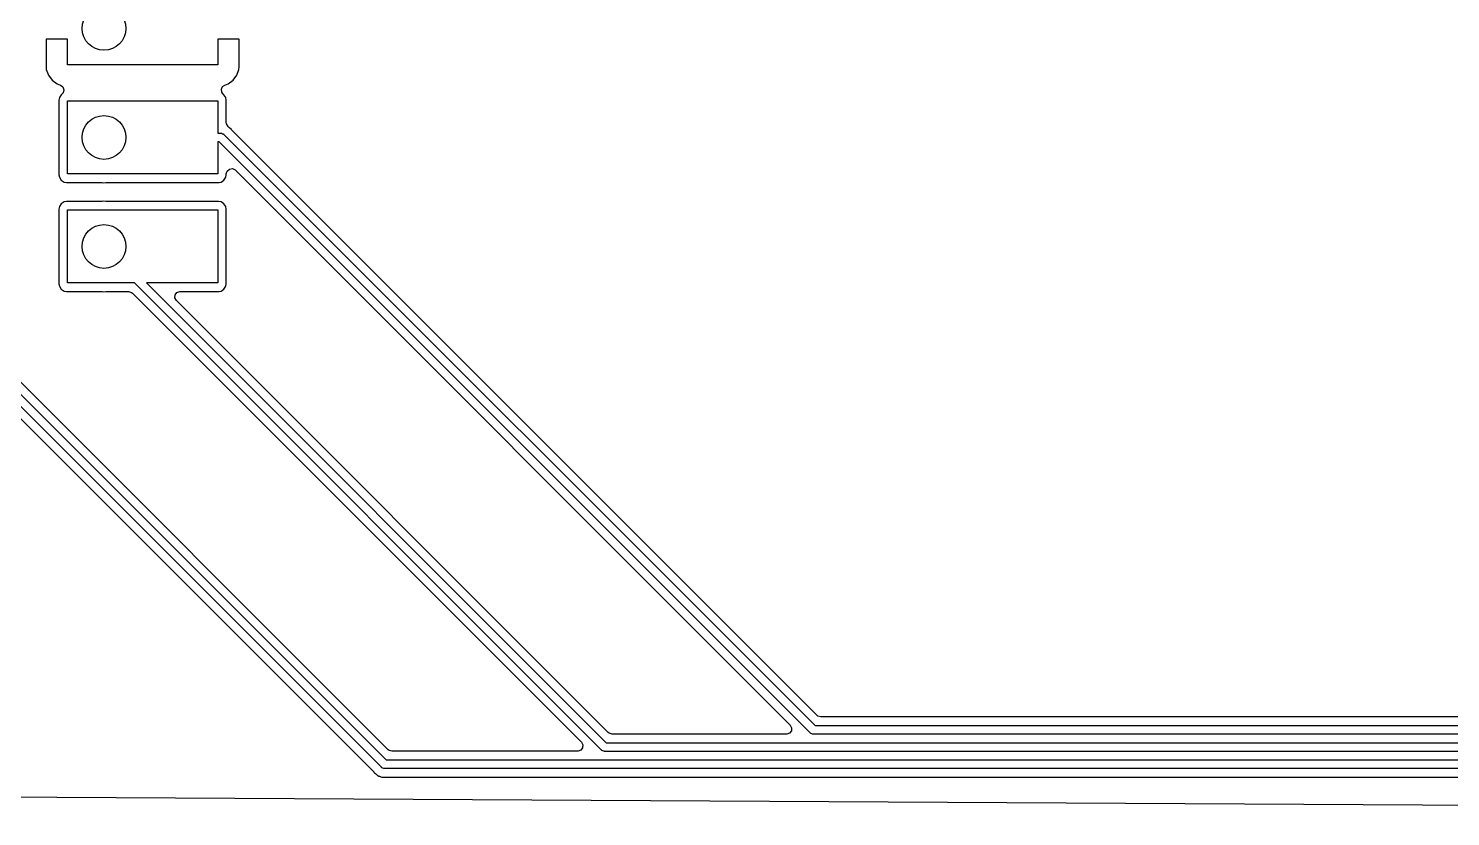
# Model space of a CAD drawing. Extents: x 148 to 304, y -194 to -124.
# Drawn here: x 171.08 to 204.22, y -193.93 to -175.56 of the extents above; entities that cross this region are included whole.
import ezdxf

# ---------------------------------------------------------------- set-up
doc = ezdxf.new("R2010")
doc.units = 0
doc.layers.add('BLACK', color=7, linetype='CONTINUOUS')

msp = doc.modelspace()

# ---------------------------------------------------------------- linework, layer by layer
at = {"layer": 'BLACK', "linetype": 'CONTINUOUS'}
for p, q in [((171.99, -175.815), (171.49, -175.815)), ((171.49, -175.815), (171.49, -176.462844)), ((171.99, -176.415), (171.99, -175.815)), ((175.99, -175.815), (175.49, -175.815)), ((175.49, -175.815), (175.49, -176.415)), ((175.99, -176.462827), (175.99, -175.815)), ((179.304289, -192.780711), (162.794289, -176.270711)), ((162.965, -176.158578), (179.416422, -192.61)), ((179.463152, -192.373181), (163.201819, -176.111848)), ((162.67335, -176.433321), (179.115039, -192.87501)), ((171.49, -176.462844), (171.496401, -176.522372)), ((171.496401, -176.522372), (171.496403, -176.522379)), ((171.496403, -176.522379), (171.546645, -176.657086)), ((173.69, -176.415), (171.99, -176.415)), ((175.49, -176.415), (173.69, -176.415)), ((175.933354, -176.657086), (175.983596, -176.522379)), ((175.983596, -176.522379), (175.983598, -176.522372)), ((175.983598, -176.522372), (175.989999, -176.462844)), ((175.989999, -176.462844), (175.99, -176.462827)), ((171.546645, -176.657086), (171.546649, -176.657093)), ((171.546649, -176.657093), (171.632809, -176.772187)), ((171.632809, -176.772187), (171.632812, -176.77219)), ((171.632812, -176.77219), (171.747906, -176.85835)), ((171.747906, -176.85835), (171.747913, -176.858354)), ((171.747913, -176.858354), (171.825617, -176.887336)), ((171.825617, -176.887336), (171.881551, -176.929207)), ((171.881551, -176.929207), (171.905968, -176.994672)), ((175.575312, -176.983681), (175.605468, -176.920654)), ((175.584018, -177.053006), (175.575312, -176.983681)), ((175.605468, -176.920654), (175.654382, -176.887336)), ((175.654382, -176.887336), (175.732086, -176.858354)), ((175.732086, -176.858354), (175.732093, -176.85835)), ((175.732093, -176.85835), (175.847187, -176.77219)), ((175.847187, -176.77219), (175.84719, -176.772187)), ((175.84719, -176.772187), (175.93335, -176.657093)), ((175.93335, -176.657093), (175.933354, -176.657086)), ((171.801131, -177.17677), (171.7895, -177.235247)), ((171.7895, -177.235247), (171.7895, -178.047299)), ((171.801132, -177.176769), (171.801131, -177.17677)), ((171.845448, -177.110446), (171.801132, -177.176769)), ((171.851179, -177.106617), (171.845448, -177.110446)), ((171.891116, -177.062945), (171.851179, -177.106617)), ((171.905968, -176.994672), (171.891116, -177.062945)), ((171.99, -178.955), (171.99, -177.255)), ((171.99, -177.255), (175.49, -177.255)), ((175.49, -177.255), (175.49, -178.005)), ((175.628823, -177.106619), (175.584018, -177.053006)), ((175.634551, -177.110446), (175.628823, -177.106619)), ((175.678867, -177.176769), (175.634551, -177.110446)), ((175.678868, -177.17677), (175.678867, -177.176769)), ((175.690499, -177.235247), (175.678868, -177.17677)), ((175.6905, -177.235249), (175.690499, -177.235247)), ((175.6905, -177.75803), (175.6905, -177.235249)), ((175.69468, -177.789953), (175.6905, -177.75803)), ((175.73096, -177.849665), (175.69468, -177.789953)), ((175.745676, -177.863081), (175.73096, -177.849665)), ((175.754071, -177.869732), (175.745676, -177.863081)), ((175.757794, -177.872823), (175.754071, -177.869732)), ((175.757796, -177.872825), (175.757794, -177.872823)), ((175.757797, -177.872826), (175.757796, -177.872825)), ((175.77056, -177.885589), (175.757797, -177.872826)), ((175.774683, -177.889525), (175.77056, -177.885589)), ((175.808955, -177.920768), (175.774683, -177.889525)), ((175.813687, -177.927035), (175.808955, -177.920768)), ((175.824962, -177.939991), (175.813687, -177.927035)), ((189.458152, -191.573181), (175.824962, -177.939991)), ((171.788903, -178.059453), (171.784417, -178.104999)), ((171.784417, -178.104999), (171.788903, -178.150545)), ((171.7895, -178.047299), (171.788903, -178.059453)), ((171.788903, -178.150545), (171.7895, -178.162699)), ((171.7895, -178.162699), (171.7895, -178.974752)), ((175.49, -178.005), (175.565, -178.005)), ((175.523578, -178.205), (175.49, -178.205)), ((175.49, -178.205), (175.49, -178.955)), ((189.299289, -191.980711), (175.523578, -178.205)), ((175.565, -178.005), (175.572673, -178.007493)), ((175.572673, -178.007493), (175.580643, -178.006231)), ((175.580643, -178.006231), (175.601507, -178.016861)), ((175.601507, -178.016861), (175.623779, -178.024098)), ((175.623779, -178.024098), (175.628521, -178.030626)), ((175.628521, -178.030626), (175.635711, -178.034289)), ((175.635711, -178.034289), (189.411422, -191.81)), ((175.49, -178.955), (171.99, -178.955)), ((175.6905, -178.954833), (175.710185, -178.887794)), ((175.6905, -178.97475), (175.6905, -178.954833)), ((175.710185, -178.887794), (175.762989, -178.842039)), ((175.762989, -178.842039), (175.832147, -178.832095)), ((175.832147, -178.832095), (175.895703, -178.86112)), ((175.895703, -178.86112), (175.902181, -178.867152)), ((175.902181, -178.867152), (188.832848, -191.797819)), ((171.7895, -178.974752), (171.801131, -179.033229)), ((171.801131, -179.033229), (171.801132, -179.03323)), ((171.801132, -179.03323), (171.845447, -179.099552)), ((171.845447, -179.099552), (171.911769, -179.143867)), ((171.911769, -179.143867), (171.91177, -179.143868)), ((171.91177, -179.143868), (171.970247, -179.155499)), ((171.970247, -179.155499), (171.97025, -179.1555)), ((171.97025, -179.1555), (171.970252, -179.1555)), ((171.970252, -179.1555), (172.782299, -179.1555)), ((172.782299, -179.1555), (172.794453, -179.156097)), ((172.794453, -179.156097), (172.84, -179.160583)), ((172.84, -179.160583), (172.885547, -179.156097)), ((172.885547, -179.156097), (172.897701, -179.1555)), ((172.897701, -179.1555), (175.50975, -179.1555)), ((175.50975, -179.1555), (175.509751, -179.155499)), ((175.509751, -179.155499), (175.524568, -179.152552)), ((175.524568, -179.152552), (175.568229, -179.143868)), ((175.568229, -179.143868), (175.568229, -179.143867)), ((175.568229, -179.143867), (175.568231, -179.143867)), ((175.568231, -179.143867), (175.634552, -179.099552)), ((175.634552, -179.099552), (175.678867, -179.033231)), ((175.678867, -179.033231), (175.678867, -179.033229)), ((175.678867, -179.033229), (175.678868, -179.033229)), ((175.678868, -179.033229), (175.690499, -178.974752)), ((175.690499, -178.974752), (175.6905, -178.97475)), ((171.911769, -179.606132), (171.845447, -179.650447)), ((171.91177, -179.606131), (171.911769, -179.606132)), ((171.970247, -179.5945), (171.91177, -179.606131)), ((172.782299, -179.5945), (171.970247, -179.5945)), ((172.794453, -179.593903), (172.782299, -179.5945)), ((172.84, -179.589417), (172.794453, -179.593903)), ((172.885547, -179.593903), (172.84, -179.589417)), ((172.897701, -179.5945), (172.885547, -179.593903)), ((175.509748, -179.5945), (172.897701, -179.5945)), ((175.509752, -179.5945), (175.509748, -179.5945)), ((175.568229, -179.606131), (175.509752, -179.5945)), ((175.56823, -179.606132), (175.568229, -179.606131)), ((175.634552, -179.650447), (175.56823, -179.606132)), ((171.801131, -179.71677), (171.7895, -179.775247)), ((171.7895, -179.775247), (171.7895, -180.587299)), ((171.801132, -179.716769), (171.801131, -179.71677)), ((171.845447, -179.650447), (171.801132, -179.716769)), ((171.99, -181.495), (171.99, -179.795)), ((171.99, -179.795), (175.49, -179.795)), ((175.49, -179.795), (175.49, -181.495)), ((175.678867, -179.716769), (175.634552, -179.650447)), ((175.678868, -179.71677), (175.678867, -179.716769)), ((175.690499, -179.775247), (175.678868, -179.71677)), ((175.6905, -179.775249), (175.690499, -179.775247)), ((175.6905, -181.51475), (175.6905, -179.775249)), ((171.788903, -180.599453), (171.784417, -180.644999)), ((171.7895, -180.587299), (171.788903, -180.599453)), ((171.784417, -180.644999), (171.788903, -180.690545)), ((171.788903, -180.690545), (171.7895, -180.702699)), ((171.7895, -180.702699), (171.7895, -181.514752)), ((171.7895, -181.514752), (171.801131, -181.573229)), ((171.801131, -181.573229), (171.801132, -181.57323)), ((171.801132, -181.57323), (171.845447, -181.639552)), ((173.548578, -181.495), (171.99, -181.495)), ((184.434289, -192.380711), (173.548578, -181.495)), ((175.49, -181.495), (173.831422, -181.495)), ((173.831422, -181.495), (184.546422, -192.21)), ((175.634552, -181.639552), (175.678867, -181.573231)), ((175.678867, -181.573231), (175.678867, -181.573229)), ((175.678867, -181.573229), (175.678868, -181.573229)), ((175.678868, -181.573229), (175.690499, -181.514752)), ((175.690499, -181.514752), (175.6905, -181.51475)), ((171.845447, -181.639552), (171.911769, -181.683867)), ((171.911769, -181.683867), (171.91177, -181.683868)), ((171.91177, -181.683868), (171.970247, -181.695499)), ((171.970247, -181.695499), (171.97025, -181.6955)), ((171.97025, -181.6955), (171.970252, -181.6955)), ((171.970252, -181.6955), (172.782299, -181.6955)), ((172.782299, -181.6955), (172.794453, -181.696097)), ((172.794453, -181.696097), (172.84, -181.700583)), ((172.84, -181.700583), (172.885547, -181.696097)), ((172.885547, -181.696097), (172.897701, -181.6955)), ((172.897701, -181.6955), (173.414167, -181.6955)), ((173.414167, -181.6955), (173.481206, -181.715185)), ((173.481206, -181.715185), (173.501848, -181.731819)), ((173.501848, -181.731819), (183.967848, -192.197819)), ((174.493667, -181.845858), (174.498651, -181.776166)), ((174.527152, -181.907181), (174.493667, -181.845858)), ((174.498651, -181.776166), (174.540523, -181.720233)), ((184.593152, -191.973181), (174.527152, -181.907181)), ((174.540523, -181.720233), (174.605987, -181.695816)), ((174.605987, -181.695816), (174.614833, -181.6955)), ((174.614833, -181.6955), (175.50975, -181.6955)), ((175.50975, -181.6955), (175.509751, -181.695499)), ((175.509751, -181.695499), (175.524568, -181.692552)), ((175.524568, -181.692552), (175.568229, -181.683868)), ((175.568229, -181.683868), (175.568229, -181.683867)), ((175.568229, -181.683867), (175.568231, -181.683867)), ((175.568231, -181.683867), (175.634552, -181.639552)), ((188.832848, -191.797819), (188.866333, -191.859142)), ((188.866333, -191.859142), (188.861349, -191.928834)), ((189.411422, -191.81), (239.823578, -191.81)), ((189.478794, -191.589815), (189.458152, -191.573181)), ((189.545833, -191.6095), (189.478794, -191.589815)), ((239.689167, -191.6095), (189.545833, -191.6095)), ((183.967848, -192.197819), (184.001333, -192.259142)), ((184.546422, -192.21), (240.058578, -192.21)), ((184.613794, -191.989815), (184.593152, -191.973181)), ((184.680833, -192.0095), (184.613794, -191.989815)), ((188.745167, -192.0095), (184.680833, -192.0095)), ((188.754013, -192.009184), (188.745167, -192.0095)), ((188.819477, -191.984767), (188.754013, -192.009184)), ((188.861349, -191.928834), (188.819477, -191.984767)), ((189.306478, -191.984373), (189.299289, -191.980711)), ((189.311221, -191.990902), (189.306478, -191.984373)), ((189.333492, -191.998138), (189.311221, -191.990902)), ((189.354357, -192.008769), (189.333492, -191.998138)), ((189.362326, -192.007506), (189.354357, -192.008769)), ((189.37, -192.01), (189.362326, -192.007506)), ((239.865, -192.01), (189.37, -192.01)), ((179.483794, -192.389815), (179.463152, -192.373181)), ((179.550833, -192.4095), (179.483794, -192.389815)), ((183.880167, -192.4095), (179.550833, -192.4095)), ((183.889013, -192.409184), (183.880167, -192.4095)), ((183.954477, -192.384767), (183.889013, -192.409184)), ((183.996349, -192.328834), (183.954477, -192.384767)), ((184.001333, -192.259142), (183.996349, -192.328834)), ((184.441478, -192.384373), (184.434289, -192.380711)), ((184.446221, -192.390902), (184.441478, -192.384373)), ((184.468492, -192.398138), (184.446221, -192.390902)), ((184.489357, -192.408769), (184.468492, -192.398138)), ((184.497326, -192.407506), (184.489357, -192.408769)), ((184.505, -192.41), (184.497326, -192.407506)), ((240.1, -192.41), (184.505, -192.41)), ((179.115039, -192.87501), (179.12631, -192.887962)), ((179.12631, -192.887962), (179.131039, -192.894225)), ((179.311478, -192.784373), (179.304289, -192.780711)), ((179.316221, -192.790902), (179.311478, -192.784373)), ((179.338492, -192.798138), (179.316221, -192.790902)), ((179.359357, -192.808769), (179.338492, -192.798138)), ((179.367326, -192.807506), (179.359357, -192.808769)), ((179.375, -192.81), (179.367326, -192.807506)), ((244.11618, -192.81), (179.375, -192.81)), ((179.416422, -192.61), (244.074758, -192.61)), ((179.131039, -192.894225), (179.131041, -192.894227)), ((179.131041, -192.894227), (179.131042, -192.894228)), ((179.131042, -192.894228), (179.145861, -192.907737)), ((179.145861, -192.907737), (179.165317, -192.925474)), ((179.165317, -192.925474), (179.169458, -192.929429)), ((179.169458, -192.929429), (179.182203, -192.942174)), ((179.182203, -192.942174), (179.185931, -192.94527)), ((179.185931, -192.94527), (179.194324, -192.951918)), ((179.194324, -192.951918), (179.202575, -192.95944)), ((179.202575, -192.95944), (179.214065, -192.969915)), ((179.214065, -192.969915), (179.214066, -192.969915)), ((179.214066, -192.969915), (179.214067, -192.969916)), ((179.214067, -192.969916), (179.220521, -192.972416)), ((179.220521, -192.972416), (179.245806, -192.985744)), ((179.245806, -192.985744), (179.251518, -192.989657)), ((179.251518, -192.989657), (179.258743, -192.991356)), ((179.258743, -192.991356), (179.277521, -192.995772)), ((179.277521, -192.995772), (179.293909, -193.000846)), ((179.293909, -193.000846), (179.318827, -193.0105)), ((179.318827, -193.0105), (179.325752, -193.0105)), ((179.325752, -193.0105), (179.35414, -193.013793)), ((179.35414, -193.013793), (179.360881, -193.015379)), ((179.360881, -193.015379), (179.387333, -193.011689)), ((179.387333, -193.011689), (179.404464, -193.0105)), ((179.404464, -193.0105), (244.049042, -193.0105)), ((251.615149, -193.929498), (147.798807, -193.349517))]:
    msp.add_line(p, q, dxfattribs=at)
at = {"layer": 'BLACK'}
for centre in [(172.84, -175.565), (172.84, -178.105), (172.84, -180.645)]:
    msp.add_circle(centre, 0.51, dxfattribs=at)

doc.saveas('drawing.dxf')
